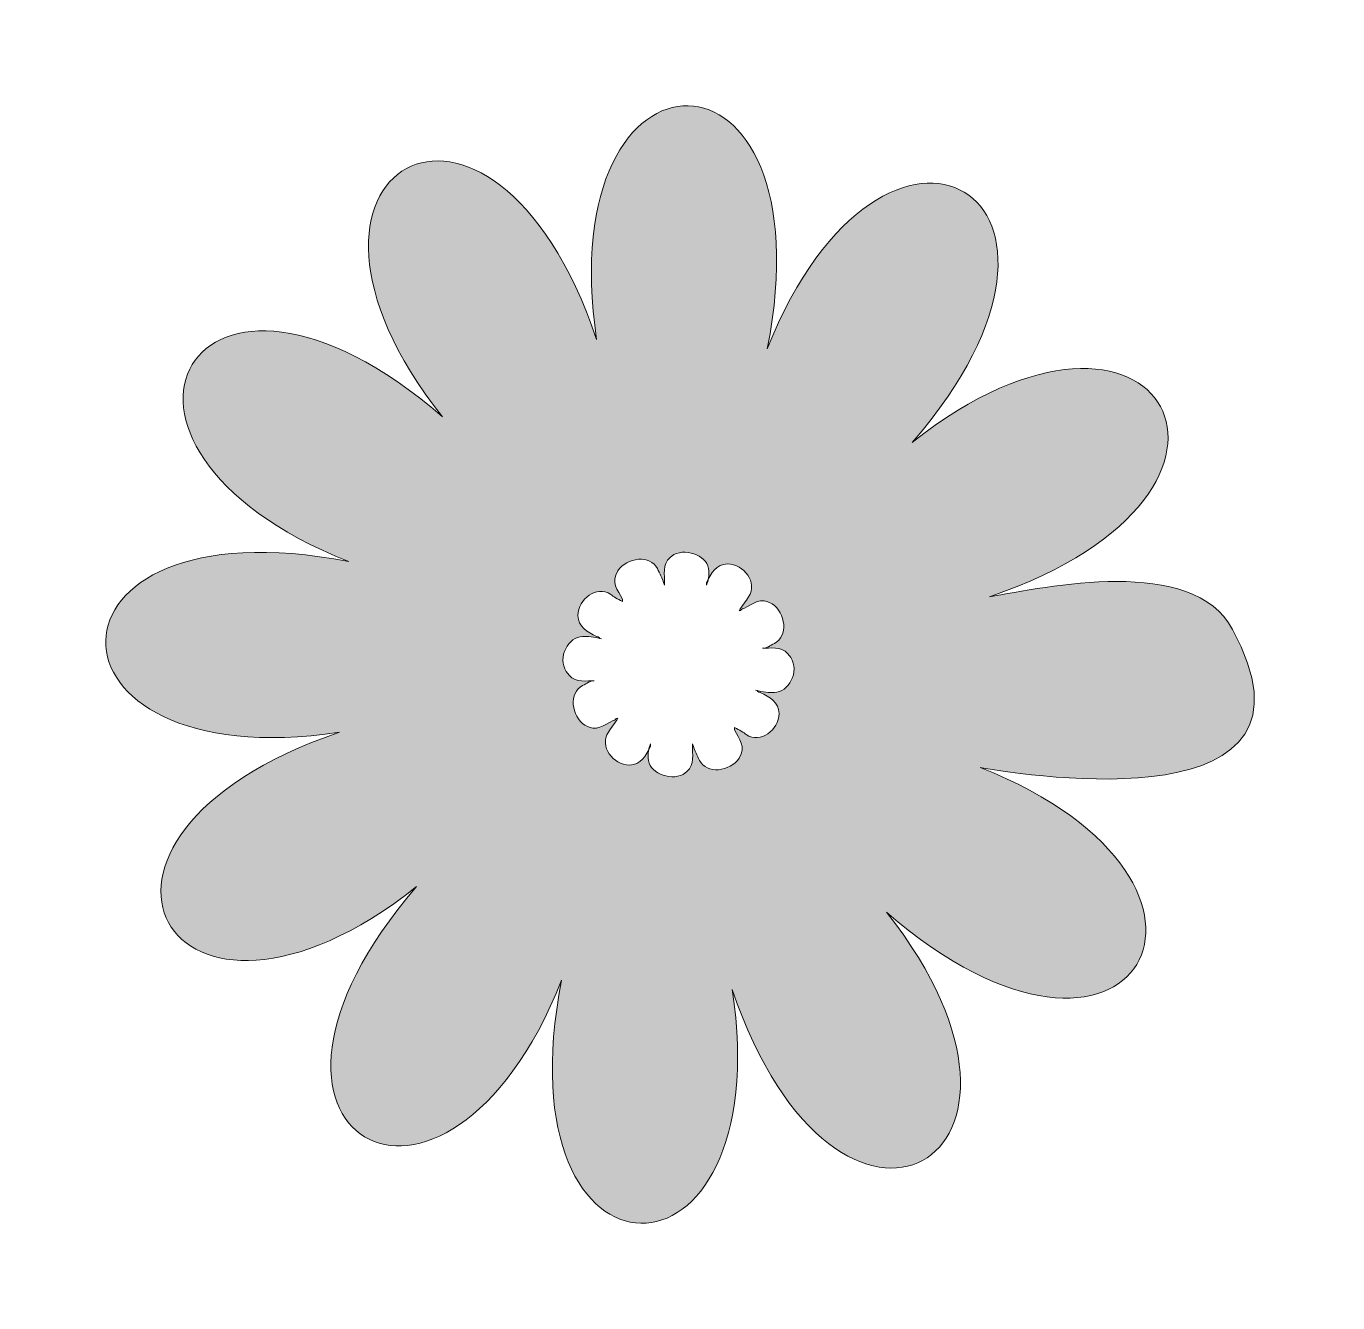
# Model space of a CAD drawing. Header units: inches. Extents: x 0.57 to 5.45, y 0.88 to 5.12.
# Drawn here: x 4.172 to 4.951, y 3.722 to 4.481 of the extents above; entities that cross this region are included whole.
import ezdxf

# ---------------------------------------------------------------- set-up
doc = ezdxf.new("R2010")
doc.units = ezdxf.units.IN
doc.header["$MEASUREMENT"] = 0
doc.layers.add('Calque 1', color=7, linetype='Continuous')

# ---------------------------------------------------------------- blocks, each defined once
blk = doc.blocks.new('block 2')
at = {"layer": 'Calque 1', "true_color": 0x2bb673}
h = blk.add_hatch(color=115, dxfattribs=at)
h.dxf.hatch_style = 2
edge = h.paths.add_edge_path()
edge.add_spline(control_points=[(4.88889, 4.12222), (4.86528, 4.16667), (4.77778, 4.14722), (4.74444, 4.14167), (4.92917, 4.20417), (4.84583, 4.35), (4.69861, 4.23333), (4.82639, 4.38056), (4.68194, 4.46389), (4.6125, 4.28889), (4.65, 4.48056), (4.48333, 4.48056), (4.51111, 4.29444), (4.44861, 4.47917), (4.30278, 4.39583), (4.41944, 4.24861), (4.27222, 4.37639), (4.18889, 4.23194), (4.36389, 4.1625), (4.17222, 4.2), (4.17222, 4.03333), (4.35833, 4.06111), (4.17361, 3.99861), (4.25694, 3.85278), (4.40417, 3.96944), (4.27639, 3.82222), (4.42083, 3.73889), (4.49028, 3.91389), (4.45278, 3.72222), (4.61944, 3.72222), (4.59167, 3.90833), (4.65417, 3.72361), (4.8, 3.80694), (4.68333, 3.95417), (4.83056, 3.82639), (4.91389, 3.97083), (4.73889, 4.04028), (4.76944, 4.03472), (4.95139, 4.00694), (4.88889, 4.12222)], knot_values=[0, 0, 0, 0, 1, 1, 1, 2, 2, 2, 3, 3, 3, 4, 4, 4, 5, 5, 5, 6, 6, 6, 7, 7, 7, 8, 8, 8, 9, 9, 9, 10, 10, 10, 11, 11, 11, 12, 12, 12, 13, 13, 13, 13], degree=3, periodic=1)
edge = h.paths.add_edge_path()
edge.add_spline(control_points=[(4.61667, 4.08472), (4.61389, 4.08472), (4.60972, 4.08472), (4.60556, 4.08611), (4.60694, 4.08611), (4.60694, 4.08472), (4.60833, 4.08472), (4.61389, 4.08194), (4.61944, 4.07917), (4.61944, 4.07222), (4.61944, 4.0625), (4.60833, 4.05417), (4.6, 4.05972), (4.59861, 4.06111), (4.59583, 4.0625), (4.59306, 4.06389), (4.59306, 4.06389), (4.59306, 4.06389), (4.59306, 4.0625), (4.59583, 4.05694), (4.6, 4.05278), (4.59583, 4.04583), (4.59028, 4.0375), (4.57639, 4.03611), (4.57222, 4.04444), (4.57083, 4.04722), (4.56944, 4.05), (4.56806, 4.05417), (4.56806, 4.05278), (4.56806, 4.05139), (4.56806, 4.05139), (4.56806, 4.04583), (4.56944, 4.04028), (4.5625, 4.03611), (4.55417, 4.03194), (4.54167, 4.0375), (4.54167, 4.04583), (4.54167, 4.04861), (4.54167, 4.05139), (4.54306, 4.05417), (4.54306, 4.05417), (4.54306, 4.05417), (4.54306, 4.05278), (4.54028, 4.04722), (4.5375, 4.04167), (4.53056, 4.04167), (4.52083, 4.04167), (4.5125, 4.05278), (4.51806, 4.06111), (4.51945, 4.06389), (4.52222, 4.06667), (4.52361, 4.06944), (4.52222, 4.06944), (4.52222, 4.06806), (4.52083, 4.06806), (4.51528, 4.06528), (4.51111, 4.06111), (4.50417, 4.06528), (4.49583, 4.07083), (4.49444, 4.08472), (4.50278, 4.08889), (4.50556, 4.09028), (4.50694, 4.09167), (4.50972, 4.09167), (4.50972, 4.09167), (4.50972, 4.09167), (4.50833, 4.09167), (4.50278, 4.09167), (4.49722, 4.09028), (4.49306, 4.09722), (4.4875, 4.10556), (4.49444, 4.11806), (4.50278, 4.11806), (4.50556, 4.11806), (4.50972, 4.11806), (4.51389, 4.11667), (4.5125, 4.11667), (4.5125, 4.11806), (4.51111, 4.11806), (4.50556, 4.12083), (4.5, 4.12361), (4.5, 4.13056), (4.5, 4.14028), (4.51111, 4.14861), (4.51944, 4.14306), (4.52083, 4.14167), (4.52361, 4.14028), (4.52639, 4.13889), (4.52639, 4.13889), (4.52639, 4.13889), (4.52639, 4.14028), (4.52361, 4.14583), (4.51944, 4.15), (4.52361, 4.15694), (4.52917, 4.16528), (4.54306, 4.16667), (4.54722, 4.15833), (4.54861, 4.15556), (4.55, 4.15278), (4.55139, 4.14861), (4.55139, 4.15), (4.55139, 4.15139), (4.55139, 4.15139), (4.55139, 4.15694), (4.55, 4.1625), (4.55694, 4.16667), (4.56528, 4.17083), (4.57778, 4.16528), (4.57778, 4.15694), (4.57778, 4.15417), (4.57778, 4.15139), (4.57639, 4.14861), (4.57639, 4.14861), (4.57639, 4.14861), (4.57639, 4.15), (4.57917, 4.15556), (4.58194, 4.16111), (4.58889, 4.16111), (4.59861, 4.16111), (4.60694, 4.15), (4.60139, 4.14167), (4.6, 4.13889), (4.59722, 4.13611), (4.59583, 4.13333), (4.59722, 4.13333), (4.59722, 4.13472), (4.59861, 4.13472), (4.60417, 4.1375), (4.60833, 4.14167), (4.61528, 4.1375), (4.62361, 4.13194), (4.625, 4.11806), (4.61667, 4.11389), (4.61389, 4.1125), (4.6125, 4.11111), (4.60972, 4.11111), (4.60972, 4.11111), (4.60972, 4.11111), (4.61111, 4.11111), (4.61667, 4.11111), (4.62222, 4.1125), (4.62639, 4.10556), (4.63194, 4.09722), (4.625, 4.08472), (4.61667, 4.08472)], knot_values=[0, 0, 0, 0, 1, 1, 1, 2, 2, 2, 3, 3, 3, 4, 4, 4, 5, 5, 5, 6, 6, 6, 7, 7, 7, 8, 8, 8, 9, 9, 9, 10, 10, 10, 11, 11, 11, 12, 12, 12, 13, 13, 13, 14, 14, 14, 15, 15, 15, 16, 16, 16, 17, 17, 17, 18, 18, 18, 19, 19, 19, 20, 20, 20, 21, 21, 21, 22, 22, 22, 23, 23, 23, 24, 24, 24, 25, 25, 25, 26, 26, 26, 27, 27, 27, 28, 28, 28, 29, 29, 29, 30, 30, 30, 31, 31, 31, 32, 32, 32, 33, 33, 33, 34, 34, 34, 35, 35, 35, 36, 36, 36, 37, 37, 37, 38, 38, 38, 39, 39, 39, 40, 40, 40, 41, 41, 41, 42, 42, 42, 43, 43, 43, 44, 44, 44, 45, 45, 45, 46, 46, 46, 47, 47, 47, 48, 48, 48, 48], degree=3, periodic=1)
at = {"layer": 'Calque 1', "lineweight": 0}
for points, knots in [([(4.88889, 4.12222), (4.86528, 4.16667), (4.77778, 4.14722), (4.74444, 4.14167), (4.92917, 4.20417), (4.84583, 4.35), (4.69861, 4.23333), (4.82639, 4.38056), (4.68194, 4.46389), (4.6125, 4.28889), (4.65, 4.48056), (4.48333, 4.48056), (4.51111, 4.29444), (4.44861, 4.47917), (4.30278, 4.39583), (4.41944, 4.24861), (4.27222, 4.37639), (4.18889, 4.23194), (4.36389, 4.1625), (4.17222, 4.2), (4.17222, 4.03333), (4.35833, 4.06111), (4.17361, 3.99861), (4.25694, 3.85278), (4.40417, 3.96944), (4.27639, 3.82222), (4.42083, 3.73889), (4.49028, 3.91389), (4.45278, 3.72222), (4.61944, 3.72222), (4.59167, 3.90833), (4.65417, 3.72361), (4.8, 3.80694), (4.68333, 3.95417), (4.83056, 3.82639), (4.91389, 3.97083), (4.73889, 4.04028), (4.76944, 4.03472), (4.95139, 4.00694), (4.88889, 4.12222)], [0, 0, 0, 0, 1, 1, 1, 2, 2, 2, 3, 3, 3, 4, 4, 4, 5, 5, 5, 6, 6, 6, 7, 7, 7, 8, 8, 8, 9, 9, 9, 10, 10, 10, 11, 11, 11, 12, 12, 12, 13, 13, 13, 13]), ([(4.61667, 4.08472), (4.61389, 4.08472), (4.60972, 4.08472), (4.60556, 4.08611), (4.60694, 4.08611), (4.60694, 4.08472), (4.60833, 4.08472), (4.61389, 4.08194), (4.61944, 4.07917), (4.61944, 4.07222), (4.61944, 4.0625), (4.60833, 4.05417), (4.6, 4.05972), (4.59861, 4.06111), (4.59583, 4.0625), (4.59306, 4.06389), (4.59306, 4.06389), (4.59306, 4.06389), (4.59306, 4.0625), (4.59583, 4.05694), (4.6, 4.05278), (4.59583, 4.04583), (4.59028, 4.0375), (4.57639, 4.03611), (4.57222, 4.04444), (4.57083, 4.04722), (4.56944, 4.05), (4.56806, 4.05417), (4.56806, 4.05278), (4.56806, 4.05139), (4.56806, 4.05139), (4.56806, 4.04583), (4.56944, 4.04028), (4.5625, 4.03611), (4.55417, 4.03194), (4.54167, 4.0375), (4.54167, 4.04583), (4.54167, 4.04861), (4.54167, 4.05139), (4.54306, 4.05417), (4.54306, 4.05417), (4.54306, 4.05417), (4.54306, 4.05278), (4.54028, 4.04722), (4.5375, 4.04167), (4.53056, 4.04167), (4.52083, 4.04167), (4.5125, 4.05278), (4.51806, 4.06111), (4.51945, 4.06389), (4.52222, 4.06667), (4.52361, 4.06944), (4.52222, 4.06944), (4.52222, 4.06806), (4.52083, 4.06806), (4.51528, 4.06528), (4.51111, 4.06111), (4.50417, 4.06528), (4.49583, 4.07083), (4.49444, 4.08472), (4.50278, 4.08889), (4.50556, 4.09028), (4.50694, 4.09167), (4.50972, 4.09167), (4.50972, 4.09167), (4.50972, 4.09167), (4.50833, 4.09167), (4.50278, 4.09167), (4.49722, 4.09028), (4.49306, 4.09722), (4.4875, 4.10556), (4.49444, 4.11806), (4.50278, 4.11806), (4.50556, 4.11806), (4.50972, 4.11806), (4.51389, 4.11667), (4.5125, 4.11667), (4.5125, 4.11806), (4.51111, 4.11806), (4.50556, 4.12083), (4.5, 4.12361), (4.5, 4.13056), (4.5, 4.14028), (4.51111, 4.14861), (4.51944, 4.14306), (4.52083, 4.14167), (4.52361, 4.14028), (4.52639, 4.13889), (4.52639, 4.13889), (4.52639, 4.13889), (4.52639, 4.14028), (4.52361, 4.14583), (4.51944, 4.15), (4.52361, 4.15694), (4.52917, 4.16528), (4.54306, 4.16667), (4.54722, 4.15833), (4.54861, 4.15556), (4.55, 4.15278), (4.55139, 4.14861), (4.55139, 4.15), (4.55139, 4.15139), (4.55139, 4.15139), (4.55139, 4.15694), (4.55, 4.1625), (4.55694, 4.16667), (4.56528, 4.17083), (4.57778, 4.16528), (4.57778, 4.15694), (4.57778, 4.15417), (4.57778, 4.15139), (4.57639, 4.14861), (4.57639, 4.14861), (4.57639, 4.14861), (4.57639, 4.15), (4.57917, 4.15556), (4.58194, 4.16111), (4.58889, 4.16111), (4.59861, 4.16111), (4.60694, 4.15), (4.60139, 4.14167), (4.6, 4.13889), (4.59722, 4.13611), (4.59583, 4.13333), (4.59722, 4.13333), (4.59722, 4.13472), (4.59861, 4.13472), (4.60417, 4.1375), (4.60833, 4.14167), (4.61528, 4.1375), (4.62361, 4.13194), (4.625, 4.11806), (4.61667, 4.11389), (4.61389, 4.1125), (4.6125, 4.11111), (4.60972, 4.11111), (4.60972, 4.11111), (4.60972, 4.11111), (4.61111, 4.11111), (4.61667, 4.11111), (4.62222, 4.1125), (4.62639, 4.10556), (4.63194, 4.09722), (4.625, 4.08472), (4.61667, 4.08472)], [0, 0, 0, 0, 1, 1, 1, 2, 2, 2, 3, 3, 3, 4, 4, 4, 5, 5, 5, 6, 6, 6, 7, 7, 7, 8, 8, 8, 9, 9, 9, 10, 10, 10, 11, 11, 11, 12, 12, 12, 13, 13, 13, 14, 14, 14, 15, 15, 15, 16, 16, 16, 17, 17, 17, 18, 18, 18, 19, 19, 19, 20, 20, 20, 21, 21, 21, 22, 22, 22, 23, 23, 23, 24, 24, 24, 25, 25, 25, 26, 26, 26, 27, 27, 27, 28, 28, 28, 29, 29, 29, 30, 30, 30, 31, 31, 31, 32, 32, 32, 33, 33, 33, 34, 34, 34, 35, 35, 35, 36, 36, 36, 37, 37, 37, 38, 38, 38, 39, 39, 39, 40, 40, 40, 41, 41, 41, 42, 42, 42, 43, 43, 43, 44, 44, 44, 45, 45, 45, 46, 46, 46, 47, 47, 47, 48, 48, 48, 48])]:
    blk.add_open_spline(points, degree=3, knots=knots, dxfattribs=at)

msp = doc.modelspace()

# ---------------------------------------------------------------- block references
at = {"layer": 'Calque 1'}
msp.add_blockref('block 2', (0, 0), dxfattribs=at)

doc.saveas('drawing.dxf')
